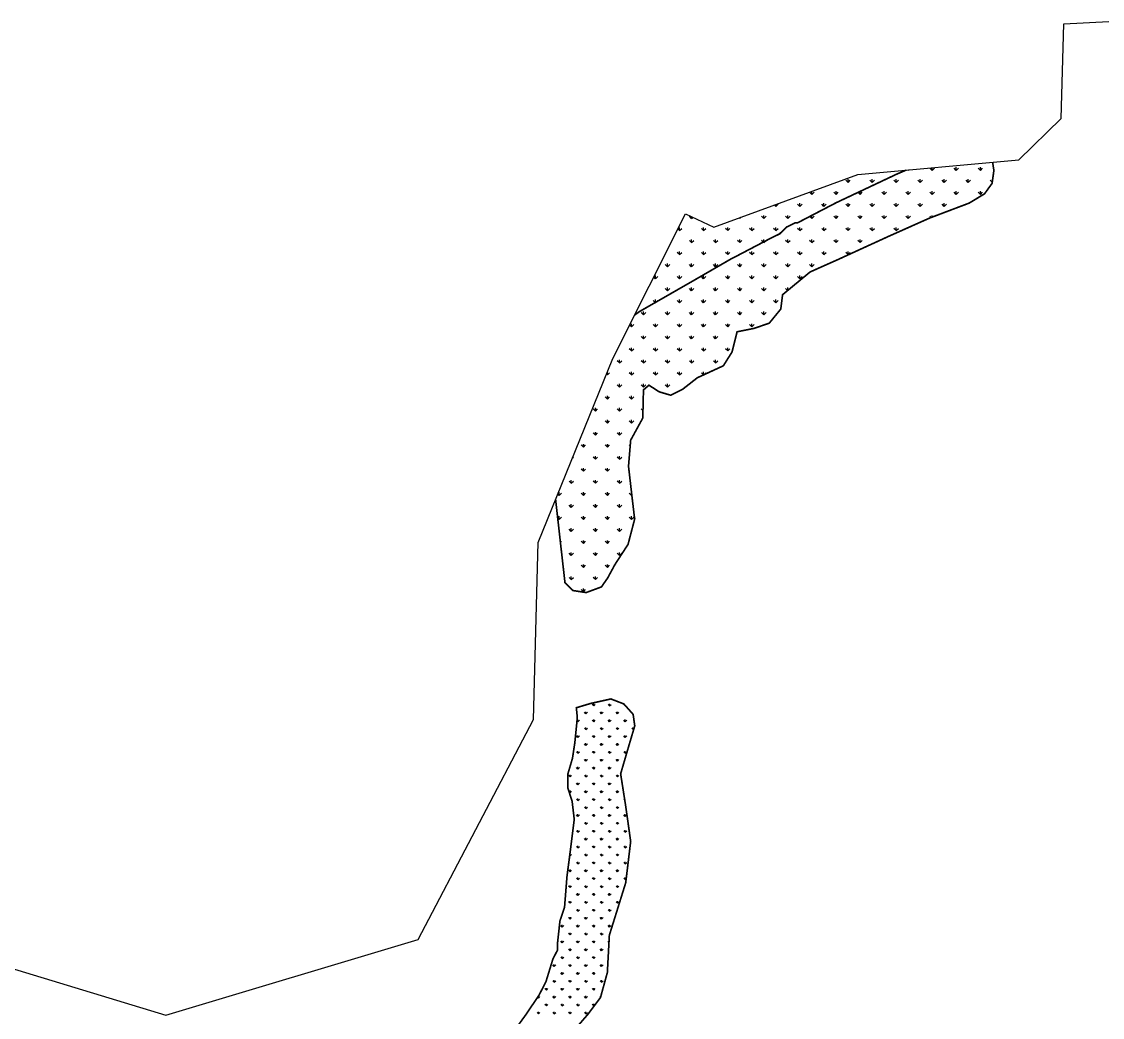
# Model space of a CAD drawing. Header units: metres. Extents: x 325786 to 333768, y 1808927 to 1815015.
# Drawn here: x 328727 to 330663, y 1813213 to 1814997 of the extents above; entities that cross this region are included whole.
import ezdxf

# ---------------------------------------------------------------- set-up
doc = ezdxf.new("R2010")
doc.units = ezdxf.units.M
doc.layers.add('MANGROOVES', color=112, linetype='Continuous')

msp = doc.modelspace()

# ---------------------------------------------------------------- linework, layer by layer
at = {"color": 3}
msp.add_lwpolyline([(328380.4, 1813401.2), (328985.4, 1813217.6), (329437.4, 1813352.9), (329644, 1813747.1), (329652.6, 1814064.1), (329786.2, 1814393.1), (329916.2, 1814652.2), (329967.2, 1814628.3), (330225.1, 1814722.8), (330513.4, 1814749.1), (330589.4, 1814823.4), (330594, 1814992.9), (330675.1, 1814996.6)], dxfattribs=at)
at = {"layer": 'MANGROOVES', "linetype": 'Continuous'}
for p, q in [((330315.4, 1814730.2), (330314.5, 1814731)), ((330315.4, 1814730.2), (330316.4, 1814731.2)), ((330315.4, 1814730.2), (330315.4, 1814731.1)), ((330358.5, 1814730.2), (330354.4, 1814734.2)), ((330358.5, 1814730.2), (330358.5, 1814735)), ((330358.5, 1814730.2), (330362.5, 1814734.2)), ((330401.6, 1814730.2), (330397.5, 1814734.2)), ((330401.6, 1814730.2), (330401.6, 1814735.9)), ((330401.6, 1814730.2), (330405.6, 1814734.2)), ((330444.7, 1814730.2), (330440.6, 1814734.2)), ((330444.7, 1814730.2), (330444.7, 1814735.9)), ((330444.7, 1814730.2), (330448.7, 1814734.2)), ((330207.6, 1814708.6), (330203.6, 1814712.6)), ((330207.6, 1814708.6), (330207.6, 1814714.3)), ((330207.6, 1814708.6), (330211.7, 1814712.6)), ((330250.7, 1814708.6), (330246.7, 1814712.6)), ((330250.7, 1814708.6), (330250.7, 1814714.3)), ((330250.7, 1814708.6), (330254.8, 1814712.6)), ((330293.8, 1814708.6), (330289.8, 1814712.6)), ((330293.8, 1814708.6), (330293.8, 1814714.3)), ((330293.8, 1814708.6), (330297.9, 1814712.6)), ((330336.9, 1814708.6), (330332.9, 1814712.6)), ((330336.9, 1814708.6), (330336.9, 1814714.3)), ((330336.9, 1814708.6), (330341, 1814712.6)), ((330380, 1814708.6), (330376, 1814712.6)), ((330380, 1814708.6), (330380, 1814714.3)), ((330380, 1814708.6), (330384.1, 1814712.6)), ((330423.1, 1814708.6), (330419.1, 1814712.6)), ((330423.1, 1814708.6), (330423.1, 1814714.3)), ((330423.1, 1814708.6), (330427.2, 1814712.6)), ((330466, 1814708.9), (330462.2, 1814712.6)), ((330466.2, 1814710.6), (330466.2, 1814714.3)), ((330143, 1814687.1), (330138.9, 1814691.1)), ((330143, 1814687.1), (330143, 1814692.7)), ((330143, 1814687.1), (330147, 1814691.1)), ((330186.1, 1814687.1), (330182, 1814691.1)), ((330186.1, 1814687.1), (330186.1, 1814692.8)), ((330186.1, 1814687.1), (330190.1, 1814691.1)), ((330229.2, 1814687.1), (330225.1, 1814691.1)), ((330229.2, 1814687.1), (330229.2, 1814692.8)), ((330229.2, 1814687.1), (330233.2, 1814691.1)), ((330272.3, 1814687.1), (330268.2, 1814691.1)), ((330272.3, 1814687.1), (330272.3, 1814692.8)), ((330272.3, 1814687.1), (330276.3, 1814691.1)), ((330315.4, 1814687.1), (330311.3, 1814691.1)), ((330315.4, 1814687.1), (330315.4, 1814692.8)), ((330315.4, 1814687.1), (330319.4, 1814691.1)), ((330358.5, 1814687.1), (330354.4, 1814691.1)), ((330358.5, 1814687.1), (330358.5, 1814692.8)), ((330358.5, 1814687.1), (330362.5, 1814691.1)), ((330401.6, 1814687.1), (330397.5, 1814691.1)), ((330401.6, 1814687.1), (330401.6, 1814692.8)), ((330401.6, 1814687.1), (330405.6, 1814691.1)), ((330444.7, 1814687.1), (330440.6, 1814691.1)), ((330444.7, 1814687.1), (330444.7, 1814692.8)), ((330444.7, 1814687.1), (330448.7, 1814691.1)), ((330078.3, 1814665.5), (330075.7, 1814668.1)), ((330078.3, 1814665.5), (330082.3, 1814669.5)), ((330078.3, 1814665.5), (330078.3, 1814669.1)), ((330121.4, 1814665.5), (330117.4, 1814669.5)), ((330121.4, 1814665.5), (330121.4, 1814671.2)), ((330121.4, 1814665.5), (330125.4, 1814669.5)), ((330164.5, 1814665.5), (330160.5, 1814669.5)), ((330164.5, 1814665.5), (330164.5, 1814671.2)), ((330164.5, 1814665.5), (330168.5, 1814669.5)), ((330207.6, 1814665.5), (330203.6, 1814669.5)), ((330207.6, 1814665.5), (330207.6, 1814671.2)), ((330207.6, 1814665.5), (330211.7, 1814669.5)), ((330250.7, 1814665.5), (330246.7, 1814669.5)), ((330250.7, 1814665.5), (330250.7, 1814671.2)), ((330250.7, 1814665.5), (330254.8, 1814669.5)), ((330293.8, 1814665.5), (330289.8, 1814669.5)), ((330293.8, 1814665.5), (330293.8, 1814671.2)), ((330293.8, 1814665.5), (330297.9, 1814669.5)), ((330336.9, 1814665.5), (330332.9, 1814669.5)), ((330336.9, 1814665.5), (330336.9, 1814671.2)), ((330336.9, 1814665.5), (330341, 1814669.5)), ((330380, 1814665.5), (330376, 1814669.5)), ((330380, 1814665.5), (330380, 1814671.2)), ((330380, 1814665.5), (330384.1, 1814669.5)), ((330419.1, 1814669.5), (330419.1, 1814669.5)), ((330423.1, 1814671.1), (330423.1, 1814671.2)), ((329927.4, 1814643.9), (329923.4, 1814648)), ((330056.7, 1814643.9), (330052.7, 1814648)), ((330056.7, 1814643.9), (330056.7, 1814649.7)), ((330056.7, 1814643.9), (330060.8, 1814648)), ((330099.8, 1814643.9), (330095.8, 1814648)), ((330099.8, 1814643.9), (330099.8, 1814649.7)), ((330099.8, 1814643.9), (330103.9, 1814648)), ((330143, 1814643.9), (330138.9, 1814648)), ((330143, 1814643.9), (330143, 1814649.7)), ((330143, 1814643.9), (330147, 1814648)), ((330186.1, 1814643.9), (330182, 1814648)), ((330186.1, 1814643.9), (330186.1, 1814649.7)), ((330186.1, 1814643.9), (330190.1, 1814648)), ((330229.2, 1814643.9), (330225.1, 1814648)), ((330229.2, 1814643.9), (330229.2, 1814649.7)), ((330229.2, 1814643.9), (330233.2, 1814648)), ((330272.3, 1814643.9), (330268.2, 1814648)), ((330272.3, 1814643.9), (330272.3, 1814649.7)), ((330272.3, 1814643.9), (330276.3, 1814648)), ((330315.4, 1814643.9), (330311.3, 1814648)), ((330315.4, 1814643.9), (330315.4, 1814649.7)), ((330315.4, 1814643.9), (330319.4, 1814648)), ((330356.6, 1814645.9), (330354.4, 1814648)), ((330358.5, 1814646.6), (330358.5, 1814649.7)), ((329905.9, 1814622.4), (329905.9, 1814628.1)), ((329927.4, 1814643.9), (329927.4, 1814646.9)), ((329927.4, 1814643.9), (329929.5, 1814646)), ((329949, 1814622.4), (329949, 1814628.1)), ((329992.1, 1814622.4), (329992.1, 1814628.1)), ((330013.6, 1814643.9), (330012.6, 1814645)), ((330013.6, 1814643.9), (330015.9, 1814646.2)), ((330013.6, 1814643.9), (330013.6, 1814645.4)), ((330035.2, 1814622.4), (330035.2, 1814628.1)), ((330078.3, 1814622.4), (330078.3, 1814628.1)), ((330121.4, 1814622.4), (330121.4, 1814628.1)), ((330164.5, 1814622.4), (330164.5, 1814628.1)), ((330207.6, 1814622.4), (330207.6, 1814628.1)), ((330250.7, 1814622.4), (330250.7, 1814628.1)), ((330293.8, 1814622.4), (330293.8, 1814628.1)), ((329905.9, 1814622.4), (329902.8, 1814625.5)), ((329905.9, 1814622.4), (329909.9, 1814626.4)), ((329949, 1814622.4), (329944.9, 1814626.4)), ((329949, 1814622.4), (329953, 1814626.4)), ((329992.1, 1814622.4), (329988, 1814626.4)), ((329992.1, 1814622.4), (329996.1, 1814626.4)), ((330035.2, 1814622.4), (330031.1, 1814626.4)), ((330035.2, 1814622.4), (330039.2, 1814626.4)), ((330078.3, 1814622.4), (330074.3, 1814626.4)), ((330078.3, 1814622.4), (330082.3, 1814626.4)), ((330121.4, 1814622.4), (330117.4, 1814626.4)), ((330121.4, 1814622.4), (330125.4, 1814626.4)), ((330164.5, 1814622.4), (330160.5, 1814626.4)), ((330164.5, 1814622.4), (330168.5, 1814626.4)), ((330207.6, 1814622.4), (330203.6, 1814626.4)), ((330207.6, 1814622.4), (330211.7, 1814626.4)), ((330250.7, 1814622.4), (330246.7, 1814626.4)), ((330250.7, 1814622.4), (330254.8, 1814626.4)), ((330293.8, 1814622.4), (330289.8, 1814626.4)), ((330293.8, 1814622.4), (330297.9, 1814626.4)), ((329927.4, 1814600.8), (329923.4, 1814604.9)), ((329927.4, 1814600.8), (329927.4, 1814606.6)), ((329927.4, 1814600.8), (329931.5, 1814604.9)), ((329970.5, 1814600.8), (329966.5, 1814604.9)), ((329970.5, 1814600.8), (329970.5, 1814606.6)), ((329970.5, 1814600.8), (329974.6, 1814604.9)), ((330013.6, 1814600.8), (330009.6, 1814604.9)), ((330013.6, 1814600.8), (330013.6, 1814606.6)), ((330013.6, 1814600.8), (330017.7, 1814604.9)), ((330056.7, 1814600.8), (330052.7, 1814604.9)), ((330056.7, 1814600.8), (330056.7, 1814606.6)), ((330056.7, 1814600.8), (330060.8, 1814604.9)), ((330099.8, 1814600.8), (330095.8, 1814604.9)), ((330099.8, 1814600.8), (330099.8, 1814606.6)), ((330099.8, 1814600.8), (330103.9, 1814604.9)), ((330143, 1814600.8), (330138.9, 1814604.9)), ((330143, 1814600.8), (330143, 1814606.6)), ((330143, 1814600.8), (330147, 1814604.9)), ((330186.1, 1814600.8), (330182, 1814604.9)), ((330186.1, 1814600.8), (330186.1, 1814606.6)), ((330186.1, 1814600.8), (330190.1, 1814604.9)), ((330229.2, 1814600.8), (330225.1, 1814604.9)), ((330229.2, 1814600.8), (330229.2, 1814606.6)), ((330229.2, 1814600.8), (330233.2, 1814604.9)), ((329905.9, 1814579.3), (329901.8, 1814583.3)), ((329905.9, 1814579.3), (329905.9, 1814585)), ((329905.9, 1814579.3), (329909.9, 1814583.3)), ((329949, 1814579.3), (329944.9, 1814583.3)), ((329949, 1814579.3), (329949, 1814585)), ((329949, 1814579.3), (329953, 1814583.3)), ((329992.1, 1814579.3), (329988, 1814583.3)), ((329992.1, 1814579.3), (329992.1, 1814585)), ((329992.1, 1814579.3), (329996.1, 1814583.3)), ((330035.2, 1814579.3), (330031.1, 1814583.3)), ((330035.2, 1814579.3), (330035.2, 1814585)), ((330035.2, 1814579.3), (330039.2, 1814583.3)), ((330078.3, 1814579.3), (330074.3, 1814583.3)), ((330078.3, 1814579.3), (330078.3, 1814585)), ((330078.3, 1814579.3), (330082.3, 1814583.3)), ((330121.4, 1814579.3), (330117.4, 1814583.3)), ((330121.4, 1814579.3), (330121.4, 1814585)), ((330121.4, 1814579.3), (330125.4, 1814583.3)), ((330164.5, 1814579.3), (330160.5, 1814583.3)), ((330164.5, 1814579.3), (330164.5, 1814585)), ((330164.5, 1814579.3), (330168.5, 1814583.3)), ((330207.6, 1814579.3), (330203.6, 1814583.3)), ((330207.6, 1814579.3), (330207.6, 1814585)), ((330207.6, 1814579.3), (330211.7, 1814583.3)), ((329884.3, 1814557.7), (329880.3, 1814561.8)), ((329884.3, 1814557.7), (329884.3, 1814563.5)), ((329884.3, 1814557.7), (329888.4, 1814561.8)), ((329927.4, 1814557.7), (329923.4, 1814561.8)), ((329927.4, 1814557.7), (329927.4, 1814563.5)), ((329927.4, 1814557.7), (329931.5, 1814561.8)), ((329970.5, 1814557.7), (329966.5, 1814561.8)), ((329970.5, 1814557.7), (329970.5, 1814563.5)), ((329970.5, 1814557.7), (329974.6, 1814561.8)), ((330013.6, 1814557.7), (330009.6, 1814561.8)), ((330013.6, 1814557.7), (330013.6, 1814563.5)), ((330013.6, 1814557.7), (330017.7, 1814561.8)), ((330056.7, 1814557.7), (330052.7, 1814561.8)), ((330056.7, 1814557.7), (330056.7, 1814563.5)), ((330056.7, 1814557.7), (330060.8, 1814561.8)), ((330099.8, 1814557.7), (330095.8, 1814561.8)), ((330099.8, 1814557.7), (330099.8, 1814563.5)), ((330099.8, 1814557.7), (330103.9, 1814561.8)), ((330143, 1814557.7), (330138.9, 1814561.8)), ((330143, 1814557.7), (330143, 1814563.5)), ((330143, 1814557.7), (330147, 1814561.8)), ((329862.8, 1814536.2), (329859.6, 1814539.4)), ((329862.8, 1814536.2), (329862.8, 1814541.9)), ((329862.8, 1814536.2), (329866.8, 1814540.2)), ((329905.9, 1814536.2), (329901.8, 1814540.2)), ((329905.9, 1814536.2), (329905.9, 1814541.9)), ((329905.9, 1814536.2), (329909.9, 1814540.2)), ((329949, 1814536.2), (329944.9, 1814540.2)), ((329949, 1814536.2), (329949, 1814541.9)), ((329949, 1814536.2), (329953, 1814540.2)), ((329992.1, 1814536.2), (329988, 1814540.2)), ((329992.1, 1814536.2), (329992.1, 1814541.9)), ((329992.1, 1814536.2), (329996.1, 1814540.2)), ((330035.2, 1814536.2), (330031.1, 1814540.2)), ((330035.2, 1814536.2), (330035.2, 1814541.9)), ((330035.2, 1814536.2), (330039.2, 1814540.2)), ((330078.3, 1814536.2), (330074.3, 1814540.2)), ((330078.3, 1814536.2), (330078.3, 1814541.9)), ((330078.3, 1814536.2), (330082.3, 1814540.2)), ((330121.4, 1814536.2), (330117.4, 1814540.2)), ((330121.4, 1814536.2), (330121.4, 1814541.9)), ((330121.4, 1814536.2), (330125.4, 1814540.2)), ((329884.3, 1814514.6), (329880.3, 1814518.7)), ((329884.3, 1814514.6), (329884.3, 1814520.3)), ((329884.3, 1814514.6), (329888.4, 1814518.7)), ((329927.4, 1814514.6), (329923.4, 1814518.7)), ((329927.4, 1814514.6), (329927.4, 1814520.3)), ((329927.4, 1814514.6), (329931.5, 1814518.7)), ((329970.5, 1814514.6), (329966.5, 1814518.7)), ((329970.5, 1814514.6), (329970.5, 1814520.3)), ((329970.5, 1814514.6), (329974.6, 1814518.7)), ((330013.6, 1814514.6), (330009.6, 1814518.7)), ((330013.6, 1814514.6), (330013.6, 1814520.3)), ((330013.6, 1814514.6), (330017.7, 1814518.7)), ((330056.7, 1814514.6), (330052.7, 1814518.7)), ((330056.7, 1814514.6), (330056.7, 1814520.3)), ((330056.7, 1814514.6), (330060.8, 1814518.7)), ((330099.5, 1814515), (330095.8, 1814518.7)), ((330099.8, 1814515.3), (330099.8, 1814520.3)), ((329862.8, 1814493.1), (329858.7, 1814497.1)), ((329862.8, 1814493.1), (329862.8, 1814498.8)), ((329862.8, 1814493.1), (329866.8, 1814497.1)), ((329905.9, 1814493.1), (329901.8, 1814497.1)), ((329905.9, 1814493.1), (329905.9, 1814498.8)), ((329905.9, 1814493.1), (329909.9, 1814497.1)), ((329949, 1814493.1), (329944.9, 1814497.1)), ((329949, 1814493.1), (329949, 1814498.8)), ((329949, 1814493.1), (329953, 1814497.1)), ((329992.1, 1814493.1), (329988, 1814497.1)), ((329992.1, 1814493.1), (329992.1, 1814498.8)), ((329992.1, 1814493.1), (329996.1, 1814497.1)), ((330035.2, 1814493.1), (330031.1, 1814497.1)), ((330035.2, 1814493.1), (330035.2, 1814498.8)), ((330035.2, 1814493.1), (330039.2, 1814497.1)), ((330078.3, 1814493.1), (330074.3, 1814497.1)), ((330078.3, 1814493.1), (330078.3, 1814498.8)), ((330078.3, 1814493.1), (330082.3, 1814497.1)), ((329841.2, 1814471.5), (329837.2, 1814475.6)), ((329841.2, 1814471.5), (329841.2, 1814477.2)), ((329841.2, 1814471.5), (329845.3, 1814475.6)), ((329884.3, 1814471.5), (329880.3, 1814475.6)), ((329884.3, 1814471.5), (329884.3, 1814477.2)), ((329884.3, 1814471.5), (329888.4, 1814475.6)), ((329927.4, 1814471.5), (329923.4, 1814475.6)), ((329927.4, 1814471.5), (329927.4, 1814477.2)), ((329927.4, 1814471.5), (329931.5, 1814475.6)), ((329970.5, 1814471.5), (329966.5, 1814475.6)), ((329970.5, 1814471.5), (329970.5, 1814477.2)), ((329970.5, 1814471.5), (329974.6, 1814475.6)), ((330013.6, 1814471.5), (330009.6, 1814475.6)), ((330013.6, 1814471.5), (330013.6, 1814477.2)), ((330013.6, 1814471.5), (330017.7, 1814475.6)), ((330056.7, 1814471.5), (330052.7, 1814475.6)), ((330056.7, 1814471.5), (330056.7, 1814477.2)), ((330056.7, 1814471.5), (330060.8, 1814475.6)), ((329819.7, 1814450), (329819.7, 1814455.7)), ((329819.7, 1814450), (329823.7, 1814454)), ((329862.8, 1814450), (329858.7, 1814454)), ((329862.8, 1814450), (329862.8, 1814455.7)), ((329862.8, 1814450), (329866.8, 1814454)), ((329905.9, 1814450), (329901.8, 1814454)), ((329905.9, 1814450), (329905.9, 1814455.7)), ((329905.9, 1814450), (329909.9, 1814454)), ((329949, 1814450), (329944.9, 1814454)), ((329949, 1814450), (329949, 1814455.7)), ((329949, 1814450), (329953, 1814454)), ((329992.1, 1814450), (329988, 1814454)), ((329992.1, 1814450), (329992.1, 1814455.7)), ((329992.1, 1814450), (329996.1, 1814454)), ((330035.2, 1814450), (330031.1, 1814454)), ((330035.2, 1814450), (330035.2, 1814455.7)), ((330035.2, 1814450), (330039.2, 1814454)), ((329819.7, 1814450), (329816.4, 1814453.3)), ((329841.2, 1814428.4), (329837.2, 1814432.5)), ((329841.2, 1814428.4), (329841.2, 1814434.1)), ((329841.2, 1814428.4), (329845.3, 1814432.5)), ((329884.3, 1814428.4), (329880.3, 1814432.5)), ((329884.3, 1814428.4), (329884.3, 1814434.1)), ((329884.3, 1814428.4), (329888.4, 1814432.5)), ((329927.4, 1814428.4), (329923.4, 1814432.5)), ((329927.4, 1814428.4), (329927.4, 1814434.1)), ((329927.4, 1814428.4), (329931.5, 1814432.5)), ((329970.5, 1814428.4), (329966.5, 1814432.5)), ((329970.5, 1814428.4), (329970.5, 1814434.1)), ((329970.5, 1814428.4), (329974.6, 1814432.5)), ((329819.7, 1814406.9), (329815.6, 1814410.9)), ((329819.7, 1814406.9), (329819.7, 1814412.6)), ((329819.7, 1814406.9), (329823.7, 1814410.9)), ((329862.8, 1814406.9), (329858.7, 1814410.9)), ((329862.8, 1814406.9), (329862.8, 1814412.6)), ((329862.8, 1814406.9), (329866.8, 1814410.9)), ((329905.9, 1814406.9), (329901.8, 1814410.9)), ((329905.9, 1814406.9), (329905.9, 1814412.6)), ((329905.9, 1814406.9), (329909.9, 1814410.9)), ((329949, 1814406.9), (329944.9, 1814410.9)), ((329949, 1814406.9), (329949, 1814412.6)), ((329949, 1814406.9), (329953, 1814410.9)), ((329992.1, 1814406.9), (329988, 1814410.9)), ((329992.1, 1814406.9), (329992.1, 1814412.6)), ((329992.1, 1814406.9), (329996.1, 1814410.9)), ((329798.1, 1814385.3), (329794.1, 1814389.4)), ((329798.1, 1814385.3), (329798.1, 1814391)), ((329798.1, 1814385.3), (329802.2, 1814389.4)), ((329841.2, 1814385.3), (329837.2, 1814389.4)), ((329841.2, 1814385.3), (329841.2, 1814391)), ((329841.2, 1814385.3), (329845.3, 1814389.4)), ((329884.3, 1814385.3), (329880.3, 1814389.4)), ((329884.3, 1814385.3), (329884.3, 1814391)), ((329884.3, 1814385.3), (329888.4, 1814389.4)), ((329927.4, 1814385.3), (329923.4, 1814389.4)), ((329927.4, 1814385.3), (329927.4, 1814391)), ((329927.4, 1814385.3), (329931.5, 1814389.4)), ((329970.5, 1814385.3), (329966.5, 1814389.4)), ((329970.5, 1814385.3), (329970.5, 1814391)), ((329970.5, 1814385.3), (329974.6, 1814389.4)), ((329776.6, 1814363.8), (329774.9, 1814365.4)), ((329776.6, 1814363.8), (329776.6, 1814369.4)), ((329776.6, 1814363.8), (329780.6, 1814367.8)), ((329819.7, 1814363.8), (329815.6, 1814367.8)), ((329819.7, 1814363.8), (329819.7, 1814369.5)), ((329819.7, 1814363.8), (329823.7, 1814367.8)), ((329862.8, 1814363.8), (329858.7, 1814367.8)), ((329862.8, 1814363.8), (329862.8, 1814369.5)), ((329862.8, 1814363.8), (329866.8, 1814367.8)), ((329905.9, 1814363.8), (329901.8, 1814367.8)), ((329905.9, 1814363.8), (329905.9, 1814369.5)), ((329905.9, 1814363.8), (329909.9, 1814367.8)), ((329948.8, 1814363.9), (329944.9, 1814367.8)), ((329949, 1814364), (329949, 1814369.5)), ((329949.5, 1814364.2), (329953, 1814367.8)), ((329798.1, 1814342.2), (329794.1, 1814346.3)), ((329798.1, 1814342.2), (329798.1, 1814347.9)), ((329798.1, 1814342.2), (329802.2, 1814346.3)), ((329841.2, 1814342.2), (329837.2, 1814346.3)), ((329841.2, 1814342.2), (329841.2, 1814347.9)), ((329841.2, 1814342.2), (329845.3, 1814346.3)), ((329884.3, 1814342.2), (329880.3, 1814346.3)), ((329884.3, 1814342.2), (329884.3, 1814347.9)), ((329884.3, 1814342.2), (329888.4, 1814346.3)), ((329776.6, 1814320.7), (329772.5, 1814324.7)), ((329776.6, 1814320.7), (329776.6, 1814326.4)), ((329776.6, 1814320.7), (329780.6, 1814324.7)), ((329819.7, 1814320.7), (329815.6, 1814324.7)), ((329819.7, 1814320.7), (329819.7, 1814326.4)), ((329819.7, 1814320.7), (329823.7, 1814324.7)), ((329755, 1814299.1), (329751, 1814303.1)), ((329755, 1814299.1), (329755, 1814304.8)), ((329755, 1814299.1), (329759, 1814303.1)), ((329798.1, 1814299.1), (329794.1, 1814303.1)), ((329798.1, 1814299.1), (329798.1, 1814304.8)), ((329798.1, 1814299.1), (329802.2, 1814303.1)), ((329840.3, 1814300), (329837.2, 1814303.1)), ((329776.6, 1814277.6), (329772.5, 1814281.6)), ((329776.6, 1814277.6), (329776.6, 1814283.3)), ((329776.6, 1814277.6), (329780.6, 1814281.6)), ((329819.7, 1814277.6), (329815.6, 1814281.6)), ((329819.7, 1814277.6), (329819.7, 1814283.3)), ((329819.7, 1814277.6), (329823.7, 1814281.6)), ((329755, 1814256), (329755, 1814261.7)), ((329798.1, 1814256), (329798.1, 1814261.7)), ((329755, 1814256), (329751, 1814260)), ((329755, 1814256), (329759, 1814260)), ((329798.1, 1814256), (329794.1, 1814260)), ((329798.1, 1814256), (329802.2, 1814260)), ((329733.5, 1814234.4), (329729.4, 1814238.5)), ((329733.5, 1814234.4), (329733.5, 1814240.2)), ((329733.5, 1814234.4), (329737.5, 1814238.5)), ((329776.6, 1814234.4), (329772.5, 1814238.5)), ((329776.6, 1814234.4), (329776.6, 1814240.2)), ((329776.6, 1814234.4), (329780.6, 1814238.5)), ((329817.4, 1814236.7), (329815.6, 1814238.5)), ((329713.7, 1814214.7), (329715.9, 1814216.9)), ((329755, 1814212.9), (329751, 1814216.9)), ((329755, 1814212.9), (329755, 1814218.6)), ((329755, 1814212.9), (329759, 1814216.9)), ((329798.1, 1814212.9), (329794.1, 1814216.9)), ((329798.1, 1814212.9), (329798.1, 1814218.6)), ((329798.1, 1814212.9), (329802.2, 1814216.9)), ((329733.5, 1814191.3), (329729.4, 1814195.4)), ((329733.5, 1814191.3), (329733.5, 1814197.1)), ((329733.5, 1814191.3), (329737.5, 1814195.4)), ((329776.6, 1814191.3), (329772.5, 1814195.4)), ((329776.6, 1814191.3), (329776.6, 1814197.1)), ((329776.6, 1814191.3), (329780.6, 1814195.4)), ((329711.9, 1814169.8), (329707.9, 1814173.8)), ((329711.9, 1814169.8), (329711.9, 1814175.5)), ((329711.9, 1814169.8), (329715.9, 1814173.8)), ((329755, 1814169.8), (329751, 1814173.8)), ((329755, 1814169.8), (329755, 1814175.5)), ((329755, 1814169.8), (329759, 1814173.8)), ((329798.1, 1814169.8), (329794.1, 1814173.8)), ((329798.1, 1814169.8), (329798.1, 1814175.5)), ((329798.1, 1814169.8), (329802.2, 1814173.8)), ((329690.3, 1814148.2), (329687.8, 1814150.8)), ((329690.3, 1814148.2), (329690.3, 1814154)), ((329690.3, 1814148.2), (329694.4, 1814152.3)), ((329733.5, 1814148.2), (329729.4, 1814152.3)), ((329733.5, 1814148.2), (329733.5, 1814154)), ((329733.5, 1814148.2), (329737.5, 1814152.3)), ((329776.6, 1814148.2), (329772.5, 1814152.3)), ((329776.6, 1814148.2), (329776.6, 1814154)), ((329776.6, 1814148.2), (329780.6, 1814152.3)), ((329819.7, 1814148.2), (329815.6, 1814152.3)), ((329819.7, 1814148.2), (329819.7, 1814154)), ((329819.7, 1814148.2), (329820.4, 1814148.9)), ((329711.9, 1814126.7), (329707.9, 1814130.7)), ((329711.9, 1814126.7), (329711.9, 1814132.4)), ((329711.9, 1814126.7), (329715.9, 1814130.7)), ((329755, 1814126.7), (329751, 1814130.7)), ((329755, 1814126.7), (329755, 1814132.4)), ((329755, 1814126.7), (329759, 1814130.7)), ((329798.1, 1814126.7), (329794.1, 1814130.7)), ((329798.1, 1814126.7), (329798.1, 1814132.4)), ((329798.1, 1814126.7), (329802.2, 1814130.7)), ((329690.3, 1814105.1), (329687.5, 1814108)), ((329690.3, 1814105.1), (329690.3, 1814110.8)), ((329690.3, 1814105.1), (329694.4, 1814109.2)), ((329733.5, 1814105.1), (329729.4, 1814109.2)), ((329733.5, 1814105.1), (329733.5, 1814110.8)), ((329733.5, 1814105.1), (329737.5, 1814109.2)), ((329776.6, 1814105.1), (329772.5, 1814109.2)), ((329776.6, 1814105.1), (329776.6, 1814110.8)), ((329776.6, 1814105.1), (329780.6, 1814109.2)), ((329819.7, 1814105.1), (329815.6, 1814109.2)), ((329819.7, 1814105.1), (329819.7, 1814110.8)), ((329819.7, 1814105.1), (329823.7, 1814109.2)), ((329711.9, 1814083.6), (329707.9, 1814087.6)), ((329711.9, 1814083.6), (329711.9, 1814089.3)), ((329711.9, 1814083.6), (329715.9, 1814087.6)), ((329755, 1814083.6), (329751, 1814087.6)), ((329755, 1814083.6), (329755, 1814089.3)), ((329755, 1814083.6), (329759, 1814087.6)), ((329798.1, 1814083.6), (329794.1, 1814087.6)), ((329798.1, 1814083.6), (329798.1, 1814089.3)), ((329798.1, 1814083.6), (329802.2, 1814087.6)), ((329733.5, 1814062), (329733.5, 1814067.7)), ((329776.6, 1814062), (329776.6, 1814067.7)), ((329692.4, 1814064.1), (329694.4, 1814066.1)), ((329733.5, 1814062), (329729.4, 1814066.1)), ((329733.5, 1814062), (329737.5, 1814066.1)), ((329776.6, 1814062), (329772.5, 1814066.1)), ((329776.6, 1814062), (329780.6, 1814066.1)), ((329711.9, 1814040.5), (329707.9, 1814044.5)), ((329711.9, 1814040.5), (329711.9, 1814046.2)), ((329711.9, 1814040.5), (329715.9, 1814044.5)), ((329755, 1814040.5), (329751, 1814044.5)), ((329755, 1814040.5), (329755, 1814046.2)), ((329755, 1814040.5), (329759, 1814044.5)), ((329798.1, 1814040.5), (329794.1, 1814044.5)), ((329798.1, 1814040.5), (329798.1, 1814046.2)), ((329798.1, 1814040.5), (329802.2, 1814044.5)), ((329733.5, 1814018.9), (329729.4, 1814023)), ((329733.5, 1814018.9), (329733.5, 1814024.6)), ((329733.5, 1814018.9), (329737.5, 1814023)), ((329776.6, 1814018.9), (329772.5, 1814023)), ((329776.6, 1814018.9), (329776.6, 1814024.6)), ((329776.6, 1814018.9), (329780.6, 1814023)), ((329711.9, 1813997.4), (329707.9, 1814001.4)), ((329711.9, 1813997.4), (329711.9, 1814003.1)), ((329711.9, 1813997.4), (329715.9, 1814001.4)), ((329755, 1813997.4), (329751, 1814001.4)), ((329755, 1813997.4), (329755, 1814003.1)), ((329755, 1813997.4), (329759, 1814001.4)), ((329733.5, 1813975.8), (329729.4, 1813979.9)), ((329733.5, 1813975.8), (329733.5, 1813981.5)), ((329733.5, 1813975.8), (329737.5, 1813979.9)), ((329738, 1813757.2), (329735.4, 1813759.8)), ((329738, 1813757.2), (329738, 1813760.9)), ((329738, 1813757.2), (329740.7, 1813759.8)), ((329752.2, 1813771.3), (329749.5, 1813774)), ((329752.2, 1813771.3), (329752.2, 1813775.1)), ((329752.2, 1813771.3), (329754.8, 1813774)), ((329766.3, 1813757.2), (329763.7, 1813759.8)), ((329766.3, 1813757.2), (329766.3, 1813760.9)), ((329766.3, 1813757.2), (329769, 1813759.8)), ((329780.5, 1813771.3), (329777.8, 1813774)), ((329780.5, 1813771.3), (329780.5, 1813775.1)), ((329780.5, 1813771.3), (329783.1, 1813774)), ((329794.6, 1813757.2), (329792, 1813759.8)), ((329794.6, 1813757.2), (329794.6, 1813760.9)), ((329794.6, 1813757.2), (329797.3, 1813759.8)), ((329808.7, 1813771.3), (329806.1, 1813774)), ((329808.7, 1813771.3), (329808.7, 1813771.7)), ((329808.7, 1813771.3), (329808.9, 1813771.5)), ((329723.9, 1813743), (329722.1, 1813744.8)), ((329723.9, 1813743), (329723.9, 1813746.8)), ((329723.9, 1813743), (329726.5, 1813745.7)), ((329752.2, 1813743), (329749.5, 1813745.7)), ((329752.2, 1813743), (329752.2, 1813746.8)), ((329752.2, 1813743), (329754.8, 1813745.7)), ((329780.5, 1813743), (329777.8, 1813745.7)), ((329780.5, 1813743), (329780.5, 1813746.8)), ((329780.5, 1813743), (329783.1, 1813745.7)), ((329808.7, 1813743), (329806.1, 1813745.7)), ((329808.7, 1813743), (329808.7, 1813746.8)), ((329808.7, 1813743), (329811.4, 1813745.7)), ((329723.9, 1813714.8), (329723.9, 1813718.5)), ((329738, 1813728.9), (329735.4, 1813731.5)), ((329738, 1813728.9), (329738, 1813732.6)), ((329738, 1813728.9), (329740.7, 1813731.5)), ((329752.2, 1813714.8), (329752.2, 1813718.5)), ((329766.3, 1813728.9), (329763.7, 1813731.5)), ((329766.3, 1813728.9), (329766.3, 1813732.6)), ((329766.3, 1813728.9), (329769, 1813731.5)), ((329780.5, 1813714.8), (329780.5, 1813718.5)), ((329794.6, 1813728.9), (329792, 1813731.5)), ((329794.6, 1813728.9), (329794.6, 1813732.6)), ((329794.6, 1813728.9), (329797.3, 1813731.5)), ((329808.7, 1813714.8), (329808.7, 1813718.5)), ((329822.9, 1813728.9), (329820.2, 1813731.5)), ((329822.9, 1813728.9), (329822.9, 1813732.6)), ((329822.9, 1813728.9), (329823.9, 1813729.9)), ((329723.9, 1813714.8), (329721.2, 1813717.4)), ((329723.9, 1813714.8), (329726.5, 1813717.4)), ((329738, 1813700.6), (329735.4, 1813703.3)), ((329738, 1813700.6), (329738, 1813704.4)), ((329738, 1813700.6), (329740.7, 1813703.3)), ((329752.2, 1813714.8), (329749.5, 1813717.4)), ((329752.2, 1813714.8), (329754.8, 1813717.4)), ((329766.3, 1813700.6), (329763.7, 1813703.3)), ((329766.3, 1813700.6), (329766.3, 1813704.4)), ((329766.3, 1813700.6), (329769, 1813703.3)), ((329780.5, 1813714.8), (329777.8, 1813717.4)), ((329780.5, 1813714.8), (329783.1, 1813717.4)), ((329794.6, 1813700.6), (329792, 1813703.3)), ((329794.6, 1813700.6), (329794.6, 1813704.4)), ((329794.6, 1813700.6), (329797.3, 1813703.3)), ((329808.7, 1813714.8), (329806.1, 1813717.4)), ((329808.7, 1813714.8), (329811.4, 1813717.4)), ((329723.9, 1813686.5), (329721.2, 1813689.1)), ((329723.9, 1813686.5), (329723.9, 1813690.2)), ((329723.9, 1813686.5), (329726.5, 1813689.1)), ((329752.2, 1813686.5), (329749.5, 1813689.1)), ((329752.2, 1813686.5), (329752.2, 1813690.2)), ((329752.2, 1813686.5), (329754.8, 1813689.1)), ((329780.5, 1813686.5), (329777.8, 1813689.1)), ((329780.5, 1813686.5), (329780.5, 1813690.2)), ((329780.5, 1813686.5), (329783.1, 1813689.1)), ((329808.7, 1813686.5), (329806.1, 1813689.1)), ((329808.7, 1813686.5), (329808.7, 1813690.2)), ((329808.7, 1813686.5), (329811.4, 1813689.1)), ((329723.9, 1813658.2), (329721.2, 1813660.8)), ((329723.9, 1813658.2), (329723.9, 1813661.9)), ((329723.9, 1813658.2), (329726.5, 1813660.8)), ((329738, 1813672.3), (329735.4, 1813675)), ((329738, 1813672.3), (329738, 1813676.1)), ((329738, 1813672.3), (329740.7, 1813675)), ((329752.2, 1813658.2), (329749.5, 1813660.8)), ((329752.2, 1813658.2), (329752.2, 1813661.9)), ((329752.2, 1813658.2), (329754.8, 1813660.8)), ((329766.3, 1813672.3), (329763.7, 1813675)), ((329766.3, 1813672.3), (329766.3, 1813676.1)), ((329766.3, 1813672.3), (329769, 1813675)), ((329780.5, 1813658.2), (329777.8, 1813660.8)), ((329780.5, 1813658.2), (329780.5, 1813661.9)), ((329780.5, 1813658.2), (329783.1, 1813660.8)), ((329794.6, 1813672.3), (329792, 1813675)), ((329794.6, 1813672.3), (329794.6, 1813676.1)), ((329794.6, 1813672.3), (329797.3, 1813675)), ((329709.7, 1813644), (329707.1, 1813646.7)), ((329709.7, 1813644), (329709.7, 1813647.8)), ((329709.7, 1813644), (329712.4, 1813646.7)), ((329738, 1813644), (329735.4, 1813646.7)), ((329738, 1813644), (329738, 1813647.8)), ((329738, 1813644), (329740.7, 1813646.7)), ((329766.3, 1813644), (329763.7, 1813646.7)), ((329766.3, 1813644), (329766.3, 1813647.8)), ((329766.3, 1813644), (329769, 1813646.7)), ((329794.6, 1813644), (329792, 1813646.7)), ((329794.6, 1813644), (329794.6, 1813647.8)), ((329794.6, 1813644), (329797.3, 1813646.7)), ((329723.9, 1813629.9), (329721.2, 1813632.6)), ((329723.9, 1813629.9), (329723.9, 1813633.6)), ((329723.9, 1813629.9), (329726.5, 1813632.6)), ((329752.2, 1813629.9), (329749.5, 1813632.6)), ((329752.2, 1813629.9), (329752.2, 1813633.6)), ((329752.2, 1813629.9), (329754.8, 1813632.6)), ((329780.5, 1813629.9), (329777.8, 1813632.6)), ((329780.5, 1813629.9), (329780.5, 1813633.6)), ((329780.5, 1813629.9), (329783.1, 1813632.6)), ((329709.7, 1813615.8), (329707.8, 1813617.7)), ((329709.7, 1813615.8), (329709.7, 1813619.5)), ((329709.7, 1813615.8), (329712.4, 1813618.4)), ((329723.9, 1813601.6), (329721.2, 1813604.3)), ((329723.9, 1813601.6), (329723.9, 1813605.4)), ((329723.9, 1813601.6), (329726.5, 1813604.3)), ((329738, 1813615.8), (329735.4, 1813618.4)), ((329738, 1813615.8), (329738, 1813619.5)), ((329738, 1813615.8), (329740.7, 1813618.4)), ((329752.2, 1813601.6), (329749.5, 1813604.3)), ((329752.2, 1813601.6), (329752.2, 1813605.4)), ((329752.2, 1813601.6), (329754.8, 1813604.3)), ((329766.3, 1813615.8), (329763.7, 1813618.4)), ((329766.3, 1813615.8), (329766.3, 1813619.5)), ((329766.3, 1813615.8), (329769, 1813618.4)), ((329780.5, 1813601.6), (329777.8, 1813604.3)), ((329780.5, 1813601.6), (329780.5, 1813605.4)), ((329780.5, 1813601.6), (329783.1, 1813604.3)), ((329794.6, 1813615.8), (329792, 1813618.4)), ((329794.6, 1813615.8), (329794.6, 1813619.5)), ((329794.6, 1813615.8), (329797.3, 1813618.4)), ((329807.7, 1813602.7), (329806.1, 1813604.3)), ((329738, 1813587.5), (329735.4, 1813590.1)), ((329738, 1813587.5), (329738, 1813591.2)), ((329738, 1813587.5), (329740.7, 1813590.1)), ((329766.3, 1813587.5), (329763.7, 1813590.1)), ((329766.3, 1813587.5), (329766.3, 1813591.2)), ((329766.3, 1813587.5), (329769, 1813590.1)), ((329794.6, 1813587.5), (329792, 1813590.1)), ((329794.6, 1813587.5), (329794.6, 1813591.2)), ((329794.6, 1813587.5), (329797.3, 1813590.1)), ((329723.9, 1813573.3), (329721.2, 1813576)), ((329723.9, 1813573.3), (329723.9, 1813577.1)), ((329723.9, 1813573.3), (329726.5, 1813576)), ((329752.2, 1813573.3), (329749.5, 1813576)), ((329752.2, 1813573.3), (329752.2, 1813577.1)), ((329752.2, 1813573.3), (329754.8, 1813576)), ((329780.5, 1813573.3), (329777.8, 1813576)), ((329780.5, 1813573.3), (329780.5, 1813577.1)), ((329780.5, 1813573.3), (329783.1, 1813576)), ((329808.7, 1813573.3), (329806.1, 1813576)), ((329808.7, 1813573.3), (329808.7, 1813577.1)), ((329808.7, 1813573.3), (329811.4, 1813576)), ((329723.9, 1813545), (329721.2, 1813547.7)), ((329723.9, 1813545), (329723.9, 1813548.8)), ((329723.9, 1813545), (329726.5, 1813547.7)), ((329738, 1813559.2), (329735.4, 1813561.8)), ((329738, 1813559.2), (329738, 1813562.9)), ((329738, 1813559.2), (329740.7, 1813561.8)), ((329752.2, 1813545), (329749.5, 1813547.7)), ((329752.2, 1813545), (329752.2, 1813548.8)), ((329752.2, 1813545), (329754.8, 1813547.7)), ((329766.3, 1813559.2), (329763.7, 1813561.8)), ((329766.3, 1813559.2), (329766.3, 1813562.9)), ((329766.3, 1813559.2), (329769, 1813561.8)), ((329780.5, 1813545), (329777.8, 1813547.7)), ((329780.5, 1813545), (329780.5, 1813548.8)), ((329780.5, 1813545), (329783.1, 1813547.7)), ((329794.6, 1813559.2), (329792, 1813561.8)), ((329794.6, 1813559.2), (329794.6, 1813562.9)), ((329794.6, 1813559.2), (329797.3, 1813561.8)), ((329808.7, 1813545), (329806.1, 1813547.7)), ((329808.7, 1813545), (329808.7, 1813548.8)), ((329808.7, 1813545), (329811.4, 1813547.7)), ((329738, 1813530.9), (329735.4, 1813533.6)), ((329738, 1813530.9), (329738, 1813534.7)), ((329738, 1813530.9), (329740.7, 1813533.6)), ((329766.3, 1813530.9), (329763.7, 1813533.6)), ((329766.3, 1813530.9), (329766.3, 1813534.7)), ((329766.3, 1813530.9), (329769, 1813533.6)), ((329794.6, 1813530.9), (329792, 1813533.6)), ((329794.6, 1813530.9), (329794.6, 1813534.7)), ((329794.6, 1813530.9), (329797.3, 1813533.6)), ((329709.7, 1813502.6), (329709.7, 1813506.4)), ((329709.7, 1813502.6), (329712.4, 1813505.3)), ((329723.9, 1813516.8), (329721.2, 1813519.4)), ((329723.9, 1813516.8), (329723.9, 1813520.5)), ((329723.9, 1813516.8), (329726.5, 1813519.4)), ((329738, 1813502.6), (329735.4, 1813505.3)), ((329738, 1813502.6), (329738, 1813506.4)), ((329738, 1813502.6), (329740.7, 1813505.3)), ((329752.2, 1813516.8), (329749.5, 1813519.4)), ((329752.2, 1813516.8), (329752.2, 1813520.5)), ((329752.2, 1813516.8), (329754.8, 1813519.4)), ((329766.3, 1813502.6), (329763.7, 1813505.3)), ((329766.3, 1813502.6), (329766.3, 1813506.4)), ((329766.3, 1813502.6), (329769, 1813505.3)), ((329780.5, 1813516.8), (329777.8, 1813519.4)), ((329780.5, 1813516.8), (329780.5, 1813520.5)), ((329780.5, 1813516.8), (329783.1, 1813519.4)), ((329794.6, 1813502.6), (329792, 1813505.3)), ((329794.6, 1813502.6), (329794.6, 1813506.4)), ((329794.6, 1813502.6), (329797.3, 1813505.3)), ((329808.7, 1813516.8), (329806.1, 1813519.4)), ((329808.7, 1813516.8), (329808.7, 1813520.5)), ((329808.7, 1813516.8), (329811.4, 1813519.4)), ((329709.7, 1813502.6), (329709.1, 1813503.3)), ((329723.9, 1813488.5), (329721.2, 1813491.1)), ((329723.9, 1813488.5), (329723.9, 1813492.2)), ((329723.9, 1813488.5), (329726.5, 1813491.1)), ((329752.2, 1813488.5), (329749.5, 1813491.1)), ((329752.2, 1813488.5), (329752.2, 1813492.2)), ((329752.2, 1813488.5), (329754.8, 1813491.1)), ((329780.5, 1813488.5), (329777.8, 1813491.1)), ((329780.5, 1813488.5), (329780.5, 1813492.2)), ((329780.5, 1813488.5), (329783.1, 1813491.1)), ((329808.7, 1813488.5), (329806.1, 1813491.1)), ((329808.7, 1813488.5), (329808.7, 1813492.2)), ((329808.7, 1813488.5), (329811.4, 1813491.1)), ((329709.7, 1813474.3), (329707.1, 1813477)), ((329709.7, 1813474.3), (329709.7, 1813478.1)), ((329709.7, 1813474.3), (329712.4, 1813477)), ((329738, 1813474.3), (329735.4, 1813477)), ((329738, 1813474.3), (329738, 1813478.1)), ((329738, 1813474.3), (329740.7, 1813477)), ((329766.3, 1813474.3), (329763.7, 1813477)), ((329766.3, 1813474.3), (329766.3, 1813478.1)), ((329766.3, 1813474.3), (329769, 1813477)), ((329794.6, 1813474.3), (329792, 1813477)), ((329794.6, 1813474.3), (329794.6, 1813478.1)), ((329794.6, 1813474.3), (329797.3, 1813477)), ((329709.7, 1813446.1), (329707.1, 1813448.7)), ((329709.7, 1813446.1), (329709.7, 1813449.8)), ((329709.7, 1813446.1), (329712.4, 1813448.7)), ((329723.9, 1813460.2), (329721.2, 1813462.8)), ((329723.9, 1813460.2), (329723.9, 1813463.9)), ((329723.9, 1813460.2), (329726.5, 1813462.8)), ((329738, 1813446.1), (329735.4, 1813448.7)), ((329738, 1813446.1), (329738, 1813449.8)), ((329738, 1813446.1), (329740.7, 1813448.7)), ((329752.2, 1813460.2), (329749.5, 1813462.8)), ((329752.2, 1813460.2), (329752.2, 1813463.9)), ((329752.2, 1813460.2), (329754.8, 1813462.8)), ((329766.3, 1813446.1), (329763.7, 1813448.7)), ((329766.3, 1813446.1), (329766.3, 1813449.8)), ((329766.3, 1813446.1), (329769, 1813448.7)), ((329780.5, 1813460.2), (329777.8, 1813462.8)), ((329780.5, 1813460.2), (329780.5, 1813463.9)), ((329780.5, 1813460.2), (329783.1, 1813462.8)), ((329794.6, 1813446.1), (329792, 1813448.7)), ((329794.6, 1813446.1), (329794.6, 1813449.8)), ((329794.6, 1813446.1), (329797.3, 1813448.7)), ((329808.7, 1813460.2), (329806.1, 1813462.8)), ((329808.7, 1813460.2), (329808.7, 1813463.9)), ((329808.7, 1813460.2), (329810.2, 1813461.7)), ((329723.9, 1813431.9), (329721.2, 1813434.6)), ((329723.9, 1813431.9), (329723.9, 1813435.7)), ((329723.9, 1813431.9), (329726.5, 1813434.6)), ((329752.2, 1813431.9), (329749.5, 1813434.6)), ((329752.2, 1813431.9), (329752.2, 1813435.7)), ((329752.2, 1813431.9), (329754.8, 1813434.6)), ((329780.5, 1813431.9), (329777.8, 1813434.6)), ((329780.5, 1813431.9), (329780.5, 1813435.7)), ((329780.5, 1813431.9), (329783.1, 1813434.6)), ((329709.7, 1813417.8), (329707.1, 1813420.4)), ((329709.7, 1813417.8), (329709.7, 1813421.5)), ((329709.7, 1813417.8), (329712.4, 1813420.4)), ((329738, 1813417.8), (329735.4, 1813420.4)), ((329738, 1813417.8), (329738, 1813421.5)), ((329738, 1813417.8), (329740.7, 1813420.4)), ((329766.3, 1813417.8), (329763.7, 1813420.4)), ((329766.3, 1813417.8), (329766.3, 1813421.5)), ((329766.3, 1813417.8), (329769, 1813420.4)), ((329794.6, 1813417.8), (329792, 1813420.4)), ((329794.6, 1813417.8), (329794.6, 1813421.5)), ((329794.6, 1813417.8), (329797.3, 1813420.4)), ((329709.7, 1813389.5), (329707.1, 1813392.1)), ((329709.7, 1813389.5), (329709.7, 1813393.2)), ((329709.7, 1813389.5), (329712.4, 1813392.1)), ((329723.9, 1813403.6), (329721.2, 1813406.3)), ((329723.9, 1813403.6), (329723.9, 1813407.4)), ((329723.9, 1813403.6), (329726.5, 1813406.3)), ((329738, 1813389.5), (329735.4, 1813392.1)), ((329738, 1813389.5), (329738, 1813393.2)), ((329738, 1813389.5), (329740.7, 1813392.1)), ((329752.2, 1813403.6), (329749.5, 1813406.3)), ((329752.2, 1813403.6), (329752.2, 1813407.4)), ((329752.2, 1813403.6), (329754.8, 1813406.3)), ((329766.3, 1813389.5), (329763.7, 1813392.1)), ((329766.3, 1813389.5), (329766.3, 1813393.2)), ((329766.3, 1813389.5), (329769, 1813392.1)), ((329780.5, 1813403.6), (329777.8, 1813406.3)), ((329780.5, 1813403.6), (329780.5, 1813407.4)), ((329780.5, 1813403.6), (329783.1, 1813406.3)), ((329695.6, 1813375.3), (329693, 1813378)), ((329695.6, 1813375.3), (329695.6, 1813379.1)), ((329695.6, 1813375.3), (329698.3, 1813378)), ((329723.9, 1813375.3), (329721.2, 1813378)), ((329723.9, 1813375.3), (329723.9, 1813379.1)), ((329723.9, 1813375.3), (329726.5, 1813378)), ((329752.2, 1813375.3), (329749.5, 1813378)), ((329752.2, 1813375.3), (329752.2, 1813379.1)), ((329752.2, 1813375.3), (329754.8, 1813378)), ((329780.5, 1813375.3), (329777.8, 1813378)), ((329780.5, 1813375.3), (329780.5, 1813379.1)), ((329780.5, 1813375.3), (329783.1, 1813378)), ((329695.6, 1813347.1), (329695.6, 1813350.8)), ((329709.7, 1813361.2), (329707.1, 1813363.8)), ((329709.7, 1813361.2), (329709.7, 1813364.9)), ((329709.7, 1813361.2), (329712.4, 1813363.8)), ((329723.9, 1813347.1), (329723.9, 1813350.8)), ((329738, 1813361.2), (329735.4, 1813363.8)), ((329738, 1813361.2), (329738, 1813364.9)), ((329738, 1813361.2), (329740.7, 1813363.8)), ((329752.2, 1813347.1), (329752.2, 1813350.8)), ((329766.3, 1813361.2), (329763.7, 1813363.8)), ((329766.3, 1813361.2), (329766.3, 1813364.9)), ((329766.3, 1813361.2), (329769, 1813363.8)), ((329695.6, 1813347.1), (329693, 1813349.7)), ((329695.6, 1813347.1), (329698.3, 1813349.7)), ((329709.7, 1813332.9), (329707.1, 1813335.6)), ((329709.7, 1813332.9), (329709.7, 1813336.7)), ((329709.7, 1813332.9), (329712.4, 1813335.6)), ((329723.9, 1813347.1), (329721.2, 1813349.7)), ((329723.9, 1813347.1), (329726.5, 1813349.7)), ((329738, 1813332.9), (329735.4, 1813335.6)), ((329738, 1813332.9), (329738, 1813336.7)), ((329738, 1813332.9), (329740.7, 1813335.6)), ((329752.2, 1813347.1), (329749.5, 1813349.7)), ((329752.2, 1813347.1), (329754.8, 1813349.7)), ((329766.3, 1813332.9), (329763.7, 1813335.6)), ((329766.3, 1813332.9), (329766.3, 1813336.7)), ((329766.3, 1813332.9), (329769, 1813335.6)), ((329779.4, 1813348.1), (329777.8, 1813349.7)), ((329695.6, 1813318.8), (329693, 1813321.4)), ((329695.6, 1813318.8), (329695.6, 1813322.5)), ((329695.6, 1813318.8), (329698.3, 1813321.4)), ((329723.9, 1813318.8), (329721.2, 1813321.4)), ((329723.9, 1813318.8), (329723.9, 1813322.5)), ((329723.9, 1813318.8), (329726.5, 1813321.4)), ((329752.2, 1813318.8), (329749.5, 1813321.4)), ((329752.2, 1813318.8), (329752.2, 1813322.5)), ((329752.2, 1813318.8), (329754.8, 1813321.4)), ((329777.9, 1813321.3), (329777.8, 1813321.4)), ((329681.5, 1813304.6), (329678.8, 1813307.3)), ((329681.5, 1813304.6), (329681.5, 1813308.4)), ((329681.5, 1813304.6), (329684.1, 1813307.3)), ((329695.6, 1813290.5), (329693, 1813293.1)), ((329695.6, 1813290.5), (329695.6, 1813294.2)), ((329695.6, 1813290.5), (329698.3, 1813293.1)), ((329709.7, 1813304.6), (329707.1, 1813307.3)), ((329709.7, 1813304.6), (329709.7, 1813308.4)), ((329709.7, 1813304.6), (329712.4, 1813307.3)), ((329723.9, 1813290.5), (329721.2, 1813293.1)), ((329723.9, 1813290.5), (329723.9, 1813294.2)), ((329723.9, 1813290.5), (329726.5, 1813293.1)), ((329738, 1813304.6), (329735.4, 1813307.3)), ((329738, 1813304.6), (329738, 1813308.4)), ((329738, 1813304.6), (329740.7, 1813307.3)), ((329752.2, 1813290.5), (329749.5, 1813293.1)), ((329752.2, 1813290.5), (329752.2, 1813294.2)), ((329752.2, 1813290.5), (329754.8, 1813293.1)), ((329766.3, 1813304.6), (329763.7, 1813307.3)), ((329766.3, 1813304.6), (329766.3, 1813308.4)), ((329766.3, 1813304.6), (329769, 1813307.3)), ((329681.5, 1813276.3), (329678.8, 1813279)), ((329681.5, 1813276.3), (329681.5, 1813280.1)), ((329681.5, 1813276.3), (329684.1, 1813279)), ((329709.7, 1813276.3), (329707.1, 1813279)), ((329709.7, 1813276.3), (329709.7, 1813280.1)), ((329709.7, 1813276.3), (329712.4, 1813279)), ((329738, 1813276.3), (329735.4, 1813279)), ((329738, 1813276.3), (329738, 1813280.1)), ((329738, 1813276.3), (329740.7, 1813279)), ((329766.3, 1813276.3), (329763.7, 1813279)), ((329766.3, 1813276.3), (329766.3, 1813280.1)), ((329766.3, 1813276.3), (329769, 1813279)), ((329667.3, 1813262.2), (329664.7, 1813264.9)), ((329667.3, 1813262.2), (329667.3, 1813266)), ((329667.3, 1813262.2), (329670, 1813264.9)), ((329695.6, 1813262.2), (329693, 1813264.9)), ((329695.6, 1813262.2), (329695.6, 1813266)), ((329695.6, 1813262.2), (329698.3, 1813264.9)), ((329723.9, 1813262.2), (329721.2, 1813264.9)), ((329723.9, 1813262.2), (329723.9, 1813266)), ((329723.9, 1813262.2), (329726.5, 1813264.9)), ((329752.2, 1813262.2), (329749.5, 1813264.9)), ((329752.2, 1813262.2), (329752.2, 1813266)), ((329752.2, 1813262.2), (329754.8, 1813264.9)), ((329653.2, 1813248.1), (329651.7, 1813249.6)), ((329653.2, 1813248.1), (329653.2, 1813251.8)), ((329653.2, 1813248.1), (329655.8, 1813250.7)), ((329667.3, 1813233.9), (329664.7, 1813236.6)), ((329667.3, 1813233.9), (329667.3, 1813237.7)), ((329667.3, 1813233.9), (329670, 1813236.6)), ((329681.5, 1813248.1), (329678.8, 1813250.7)), ((329681.5, 1813248.1), (329681.5, 1813251.8)), ((329681.5, 1813248.1), (329684.1, 1813250.7)), ((329695.6, 1813233.9), (329693, 1813236.6)), ((329695.6, 1813233.9), (329695.6, 1813237.7)), ((329695.6, 1813233.9), (329698.3, 1813236.6)), ((329709.7, 1813248.1), (329707.1, 1813250.7)), ((329709.7, 1813248.1), (329709.7, 1813251.8)), ((329709.7, 1813248.1), (329712.4, 1813250.7)), ((329723.9, 1813233.9), (329721.2, 1813236.6)), ((329723.9, 1813233.9), (329723.9, 1813237.7)), ((329723.9, 1813233.9), (329726.5, 1813236.6)), ((329738, 1813248.1), (329735.4, 1813250.7)), ((329738, 1813248.1), (329738, 1813251.8)), ((329738, 1813248.1), (329740.7, 1813250.7)), ((329752.2, 1813233.9), (329749.5, 1813236.6)), ((329752.2, 1813233.9), (329752.2, 1813237.7)), ((329752.2, 1813233.9), (329754.8, 1813236.6)), ((329764.5, 1813249.9), (329763.7, 1813250.7)), ((329653.2, 1813219.8), (329650.5, 1813222.4)), ((329653.2, 1813219.8), (329653.2, 1813223.5)), ((329653.2, 1813219.8), (329655.8, 1813222.4)), ((329681.5, 1813219.8), (329678.8, 1813222.4)), ((329681.5, 1813219.8), (329681.5, 1813223.5)), ((329681.5, 1813219.8), (329684.1, 1813222.4)), ((329709.7, 1813219.8), (329707.1, 1813222.4)), ((329709.7, 1813219.8), (329709.7, 1813223.5)), ((329709.7, 1813219.8), (329712.4, 1813222.4)), ((329738, 1813219.8), (329735.4, 1813222.4)), ((329738, 1813219.8), (329738, 1813223.5)), ((329738, 1813219.8), (329740.7, 1813222.4))]:
    msp.add_line(p, q, dxfattribs=at)
at = {"layer": 'MANGROOVES', "const_width": 2.98, "flags": 128}
for points in [[(329820, 1814151.8), (329814.4, 1814200.4), (329818.3, 1814247.1), (329840, 1814286.7), (329841.2, 1814337.1), (329851, 1814345.5), (329869.3, 1814333.7), (329889.9, 1814327.6), (329911.3, 1814338.2), (329937.8, 1814358.9), (329984.3, 1814380.3), (329999.9, 1814405.1), (330008.9, 1814441.2), (330039.2, 1814447.2), (330066.5, 1814456.6), (330087.2, 1814481.9), (330090.4, 1814507.6), (330139.7, 1814548.3), (330189.5, 1814570.5), (330281.9, 1814612.8), (330354.5, 1814645.1), (330424.6, 1814671.6), (330452.1, 1814688.2), (330465.7, 1814707), (330468.9, 1814730), (330466.6, 1814744.9)], [(330312.1, 1814730.8), (330296.2, 1814724.1), (330186.6, 1814672.4), (330117.6, 1814636.5), (330113.6, 1814636.5), (330097.3, 1814628.6), (330085.1, 1814616.5), (330068.9, 1814608.6), (330008, 1814576.7), (329999.9, 1814572.7), (329930.8, 1814532.8), (329833.4, 1814477), (329825.2, 1814471)], [(329683.8, 1814141.1), (329692.7, 1814061.6), (329700.6, 1813991.9), (329714.4, 1813977.9), (329738.5, 1813974.2), (329765.9, 1813984.3), (329777.1, 1814000.4), (329790, 1814024.2), (329813.6, 1814060.5), (329825.9, 1814107.6)], [(329670.2, 1813136.8), (329741.6, 1813218.9), (329764.2, 1813249), (329776.5, 1813293.7), (329780.1, 1813360.6), (329809.4, 1813454.5), (329818.3, 1813528.6), (329809.1, 1813593.6), (329800.3, 1813649.6), (329815.7, 1813702.2), (329825.6, 1813735.5), (329822.7, 1813756.1), (329806.1, 1813774.7), (329782.9, 1813783.7), (329746.4, 1813775.6), (329721, 1813768), (329722.7, 1813750), (329718.3, 1813705.6), (329714, 1813677.3), (329705.7, 1813649.1), (329705.6, 1813641), (329705.5, 1813624.8), (329713.4, 1813600.5), (329717.2, 1813568.1), (329708.6, 1813499.5), (329704.3, 1813467.1), (329699.8, 1813410.6), (329691.6, 1813386.4), (329687.2, 1813346), (329687.2, 1813341.9), (329687.1, 1813333.8), (329678.9, 1813317.7), (329666.5, 1813277.4), (329654.1, 1813253.2), (329629.6, 1813217), (329609.2, 1813188.9)]]:
    msp.add_lwpolyline(points, dxfattribs=at)
at = {"layer": 'MANGROOVES', "const_width": 2.98}
msp.add_lwpolyline([(329819.8, 1814153.2), (329825.4, 1814105.8)], dxfattribs=at)

doc.saveas('drawing.dxf')
